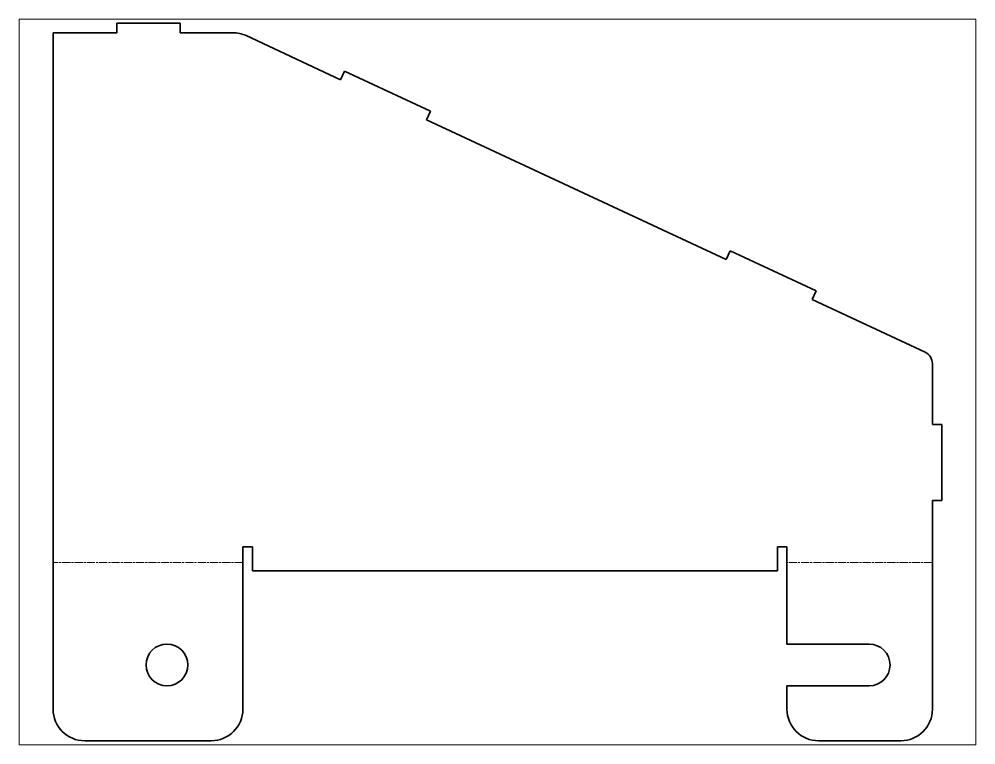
# Paper-space layout 'Layout1' of a CAD drawing. Header units: millimetres. Extents: x 26 to 231, y 20 to 176.
# The model-space entities are those that its viewports show. They can reach past a viewport. Long polylines and large blocks are cut down to what shows.
import ezdxf

# ---------------------------------------------------------------- set-up
doc = ezdxf.new("R2010")
doc.units = ezdxf.units.MM
doc.linetypes.add('Chain', pattern=[13.68, 9.12, -1.14, 2.28, -1.14])
doc.layers.add('SIMUMAK Bend Centerline (ISO)', color=7, linetype='Chain', lineweight=9)
doc.layers.add('SIMUMAK Visible (ISO)', color=7, linetype='Continuous', lineweight=35)

# ---------------------------------------------------------------- blocks, each defined once
blk = doc.blocks.new('GLD-SMT-03-EMBLAD01_Sheet_3_GLD-SMT-03-EMBLAD01 - Desplegada')
at = {"layer": 'SIMUMAK Bend Centerline (ISO)', "ltscale": 0.263158}
for p, q in [((-40.25, -28.53), (-70.25, -28.53)), ((68.75, -28.53), (45.75, -28.53))]:
    blk.add_line(p, q, dxfattribs=at)
at = {"layer": 'SIMUMAK Visible (ISO)'}
for p, q in [((-60.15, 55.23), (-60.15, 56.73)), ((-60.15, 56.73), (-50.15, 56.73)), ((-50.15, 56.73), (-50.15, 55.23)), ((-70.25, -51.73), (-70.25, 55.23)), ((-70.25, 55.23), (-60.15, 55.23)), ((-50.15, 55.23), (-41.86, 55.23)), ((-39.75, 54.76), (-24.8, 47.79)), ((-24.8, 47.79), (-24.17, 49.15)), ((-24.17, 49.15), (-10.57, 42.81)), ((-10.57, 42.81), (-11.2, 41.45)), ((-11.2, 41.45), (36.12, 19.38)), ((36.12, 19.38), (36.76, 20.74)), ((36.76, 20.74), (50.35, 14.4)), ((50.35, 14.4), (49.72, 13.04)), ((49.72, 13.04), (67.6, 4.7)), ((68.75, 2.89), (68.75, -6.73)), ((68.75, -6.73), (70.25, -6.73)), ((70.25, -6.73), (70.25, -18.73)), ((70.25, -18.73), (68.75, -18.73)), ((68.75, -18.73), (68.75, -51.73)), ((-40.25, -26.08), (-38.75, -26.08)), ((-40.25, -26.08), (-40.25, -51.73)), ((-38.75, -26.08), (-38.75, -29.83)), ((44.25, -26.08), (45.75, -26.08)), ((44.25, -29.83), (44.25, -26.08)), ((45.75, -41.43), (45.75, -26.08)), ((44.25, -29.83), (-38.75, -29.83)), ((45.75, -41.43), (58.75, -41.43)), ((58.75, -48.03), (45.75, -48.03)), ((45.75, -51.73), (45.75, -48.03)), ((-45.25, -56.73), (-65.25, -56.73)), ((63.75, -56.73), (50.75, -56.73))]:
    blk.add_line(p, q, dxfattribs=at)
blk.add_circle((-52.25, -44.73), 3.3, dxfattribs=at)
at = {"layer": 'SIMUMAK Visible (ISO)', "extrusion": (0, 0, -1)}
for centre, radius, start, end in [((41.86, 50.23), 5, 90, 115), ((-66.75, 2.89), 2, 115, 180), ((-58.75, -44.73), 3.3, 90, 270), ((65.25, -51.73), 5, 270, 0), ((45.25, -51.73), 5, 180, 270), ((-50.75, -51.73), 5, 270, 0), ((-63.75, -51.73), 5, 180, 270)]:
    blk.add_arc(centre, radius, start, end, dxfattribs=at)

msp = doc.modelspace()

# ---------------------------------------------------------------- block references
msp.add_blockref('GLD-SMT-03-EMBLAD01_Sheet_3_GLD-SMT-03-EMBLAD01 - Desplegada', (70.25, 56.73))

psp = doc.layouts.get("Layout1")

# ---------------------------------------------------------------- viewports
at = {"layer": '0', "view_target_point": (70.25, 56.73)}
psp.add_viewport(center=(128.5, 97.5), size=(205.6, 156), view_center_point=(0, 0), view_height=114.7429, dxfattribs=at)

doc.saveas('drawing.dxf')
